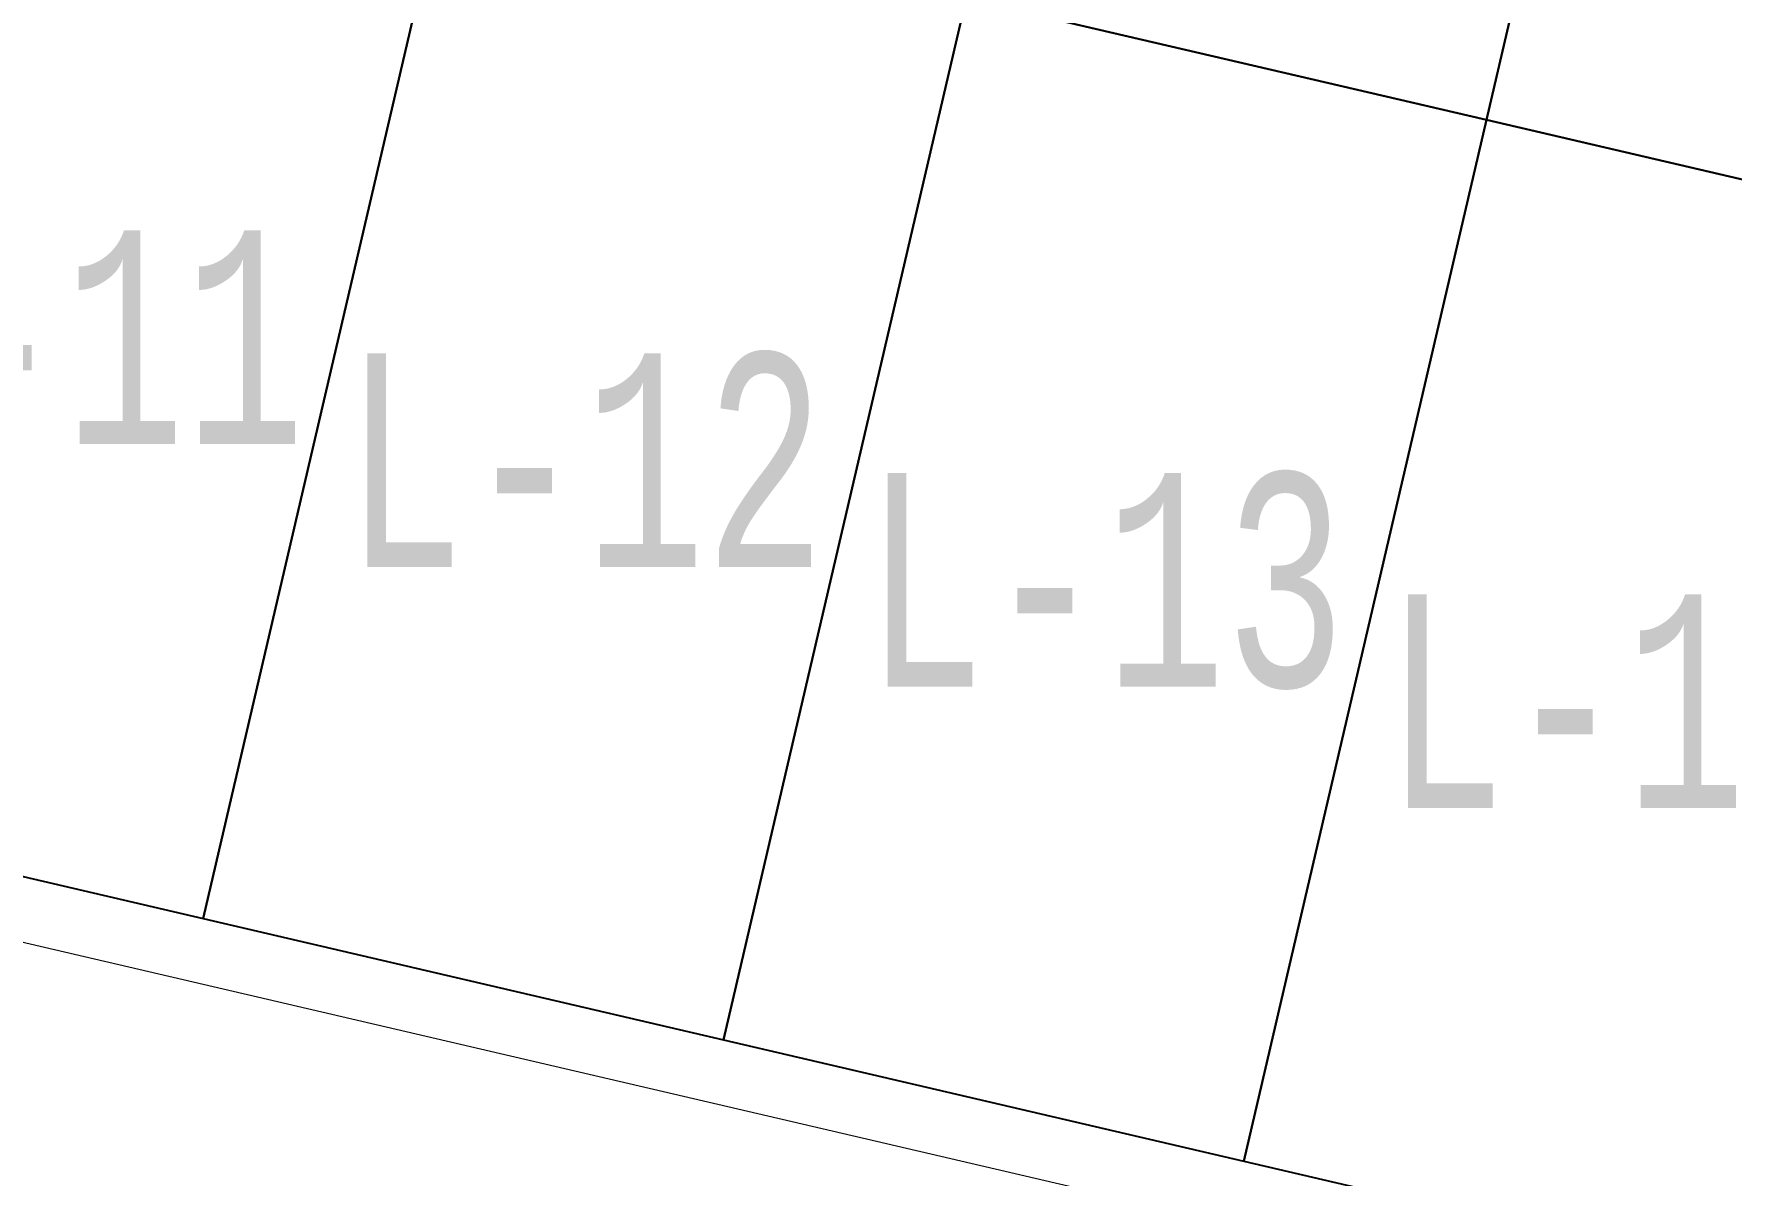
# Model space of a CAD drawing. Header units: millimetres. Extents: x 474016 to 477875, y 2288607 to 2292200.
# Drawn here: x 474212.83 to 474252.53, y 2289624.38 to 2289651.06 of the extents above; entities that cross this region are included whole.
import ezdxf
from ezdxf.enums import TextEntityAlignment as Align

# ---------------------------------------------------------------- set-up
doc = ezdxf.new("R2010")
doc.units = ezdxf.units.MM
doc.header["$LTSCALE"] = 50
doc.layers.add('BANQUETA', color=251, linetype='Continuous', lineweight=5)
doc.layers.add('LOTES', color=6, linetype='Continuous', lineweight=15)
doc.layers.add('CVL_LOTIF', color=1, linetype='Continuous')
doc.layers.add('MZ Y LT', color=7, linetype='Continuous', lineweight=13, true_color=0x0d2bf2)
doc.styles.add('MONOTXT4', font='MONOTXT4.shx', dxfattribs={"width": 0.55})

msp = doc.modelspace()

# ---------------------------------------------------------------- linework, layer by layer
at = {"layer": 'BANQUETA'}
msp.add_lwpolyline([(474204.276, 2289631.759), (474326.014, 2289603.389, 0.414214), (474328.416, 2289604.883), (474339.537, 2289652.604, 0.414214), (474338.043, 2289655.006), (474216.305, 2289683.376)], format="xyb", dxfattribs=at)
at = {"layer": 'CVL_LOTIF'}
for points in [[(474252.486, 2289673.404), (474240.313, 2289676.241), (474234.638, 2289651.894), (474246.812, 2289649.057)], [(474264.66, 2289670.567), (474252.486, 2289673.404), (474246.812, 2289649.057), (474258.986, 2289646.22)], [(474222.465, 2289654.731), (474210.291, 2289657.568), (474204.617, 2289633.22), (474216.791, 2289630.383)], [(474234.638, 2289651.894), (474222.465, 2289654.731), (474216.791, 2289630.383), (474228.964, 2289627.546)], [(474246.812, 2289649.057), (474234.638, 2289651.894), (474228.964, 2289627.546), (474241.138, 2289624.709)], [(474258.986, 2289646.22), (474246.812, 2289649.057), (474241.138, 2289624.709), (474253.312, 2289621.872)]]:
    msp.add_lwpolyline(points, close=True, dxfattribs=at)
at = {"layer": 'LOTES'}
for p, q in [((474246.812, 2289649.057), (474252.486, 2289673.404)), ((474216.791, 2289630.383), (474222.465, 2289654.731)), ((474228.964, 2289627.546), (474234.638, 2289651.894)), ((474241.138, 2289624.709), (474246.812, 2289649.057))]:
    msp.add_line(p, q, dxfattribs=at)

# ---------------------------------------------------------------- texts
at = {"layer": 'MZ Y LT', "lineweight": 13, "style": 'MONOTXT4', "width": 0.65}
for s, p in [('L-11', (474213.541, 2289643.976)), ('L-12', (474225.714, 2289641.139)), ('L-13', (474237.888, 2289638.301)), ('L-14', (474250.062, 2289635.464))]:
    msp.add_text(s, height=5, dxfattribs=at).set_placement(p, align=Align.MIDDLE)

doc.saveas('drawing.dxf')
